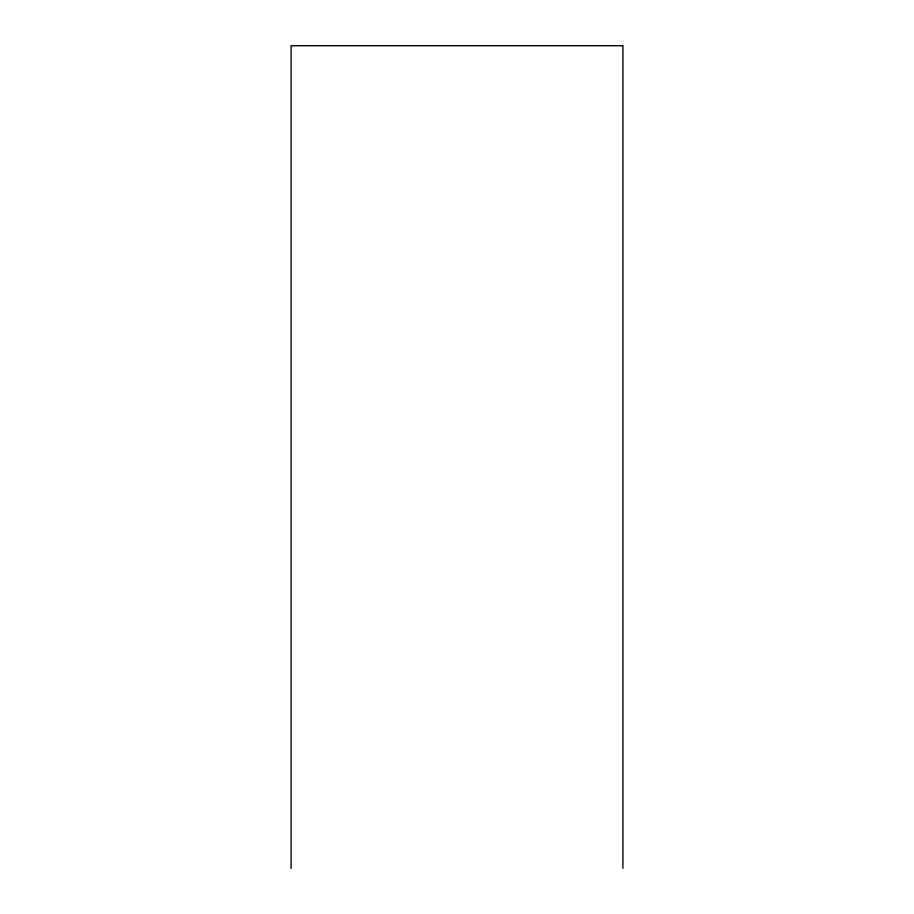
<?xml version="1.0" encoding="UTF-8"?>
<svg xmlns="http://www.w3.org/2000/svg" width="914" height="914" viewBox="0 0 914 914"><rect width="100%" height="100%" fill="white"/><g stroke="black" fill="none" stroke-linecap="round" stroke-linejoin="round"><path stroke-width="1.37" d="M622.902 868.3L622.902 45.7L291.098 45.7L291.098 868.3"/></g></svg>
